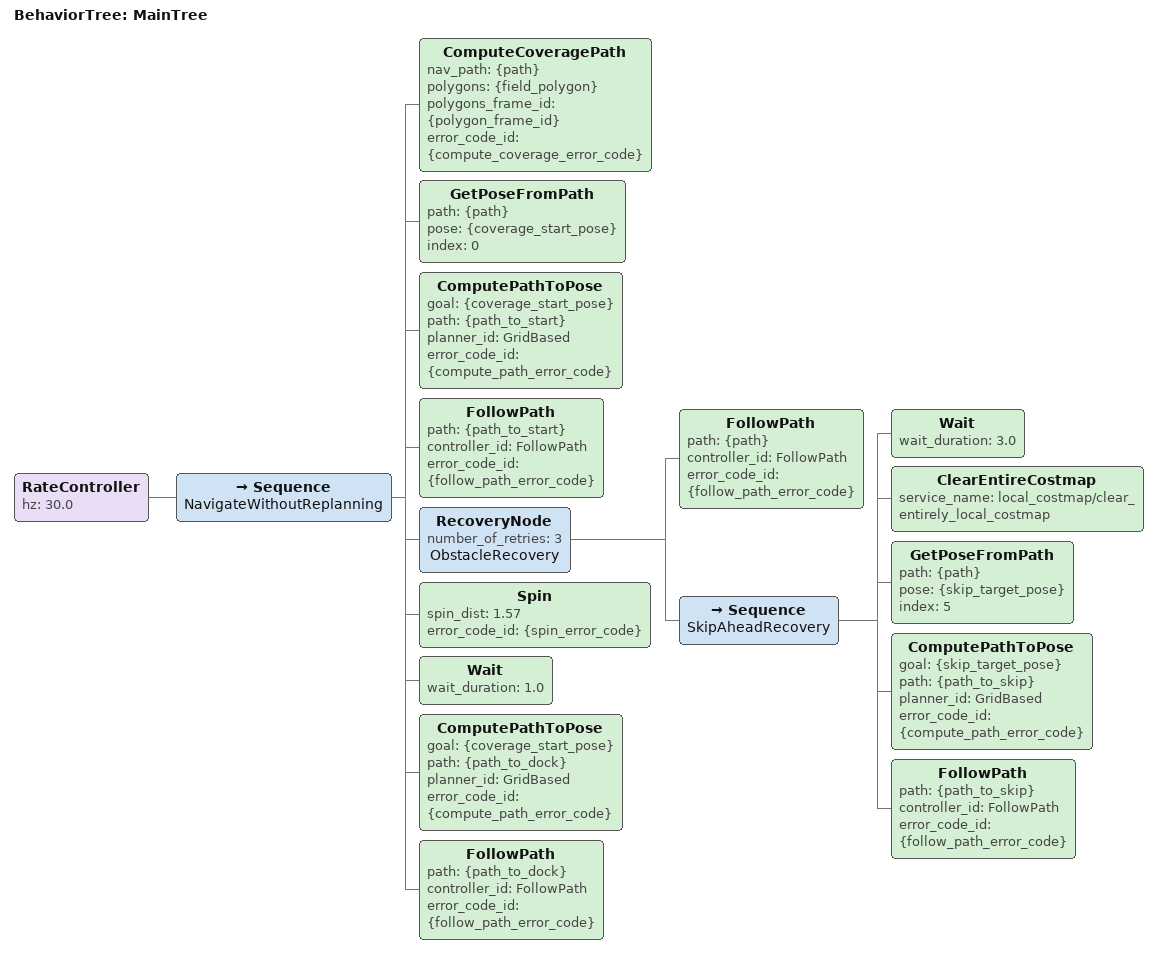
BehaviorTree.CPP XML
<root BTCPP_format="4" main_tree_to_execute="MainTree">
  <BehaviorTree ID="MainTree">
    <RateController hz="30.0">
      <Sequence name="NavigateWithoutReplanning">

        <!-- COMPUTE COVERAGE PATH                            -->
        <ComputeCoveragePath
          nav_path="{path}"
          polygons="{field_polygon}"
          polygons_frame_id="{polygon_frame_id}"
          error_code_id="{compute_coverage_error_code}"/>

        <!-- Save start pose -->
        <GetPoseFromPath
          path="{path}"
          pose="{coverage_start_pose}"
          index="0"/>

        <!-- GO TO COVERAGE START                             -->
        <ComputePathToPose
          goal="{coverage_start_pose}"
          path="{path_to_start}"
          planner_id="GridBased"
          error_code_id="{compute_path_error_code}"/>
        <FollowPath
          path="{path_to_start}"
          controller_id="FollowPath"
          error_code_id="{follow_path_error_code}"/>

        <!-- EXECUTE COVERAGE WITH OBSTACLE RECOVERY          -->
        <RecoveryNode number_of_retries="3" name="ObstacleRecovery">

          <!-- Child 1: main coverage execution -->
          <FollowPath
            path="{path}"
            controller_id="FollowPath"
            error_code_id="{follow_path_error_code}"/>

          <!-- Child 2: skip-ahead recovery -->
          <Sequence name="SkipAheadRecovery">

            <!-- Wait — give humans a moment to move -->
            <Wait wait_duration="3.0"/>

            <!-- Clear stale local costmap traces -->
            <ClearEntireCostmap
              service_name="local_costmap/clear_entirely_local_costmap"/>

            <GetPoseFromPath
              path="{path}"
              pose="{skip_target_pose}"
              index="5"/>

            <!-- Nav2 goal to skip target — goes around the obstacle -->
            <ComputePathToPose
              goal="{skip_target_pose}"
              path="{path_to_skip}"
              planner_id="GridBased"
              error_code_id="{compute_path_error_code}"/>
            <FollowPath
              path="{path_to_skip}"
              controller_id="FollowPath"
              error_code_id="{follow_path_error_code}"/>

          </Sequence>

        </RecoveryNode>

        <!-- POST COVERAGE                                    -->
        <Spin
          spin_dist="1.57"
          error_code_id="{spin_error_code}"/>

        <Wait wait_duration="1.0"/>

        <!-- RETURN TO DOCK                                   -->
        <ComputePathToPose
          goal="{coverage_start_pose}"
          path="{path_to_dock}"
          planner_id="GridBased"
          error_code_id="{compute_path_error_code}"/>
        <FollowPath
          path="{path_to_dock}"
          controller_id="FollowPath"
          error_code_id="{follow_path_error_code}"/>

      </Sequence>
    </RateController>
  </BehaviorTree>
</root>
